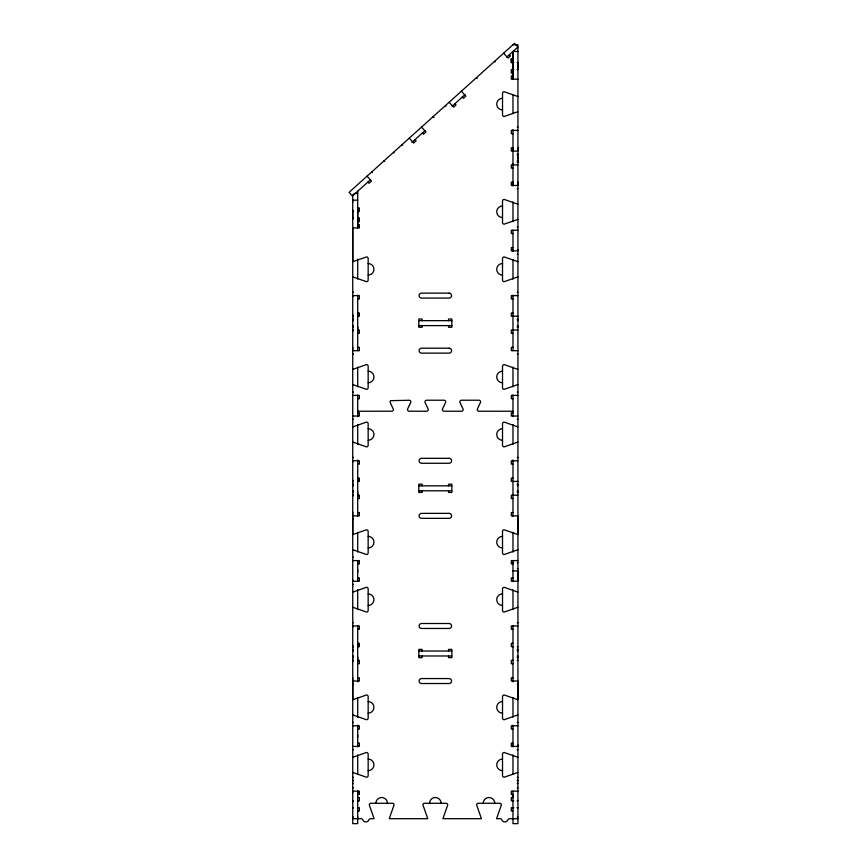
<?xml version="1.0" encoding="UTF-8"?>
<svg xmlns="http://www.w3.org/2000/svg" width="867" height="867" viewBox="0 0 867 867"><rect width="100%" height="100%" fill="white"/><g stroke="black" fill="none" stroke-linecap="round" stroke-linejoin="round"><path stroke-width="1.3" d="M352.739 217.79L353.357 218.213M352.739 677.593L352.739 699.68A1.647 1.647 0 0 0 353.216 699.604L366.503 694.955A1.647 1.647 0 0 1 368.161 696.602L368.161 718.082A1.647 1.647 0 0 1 366.503 719.729L353.216 715.08A1.647 1.647 0 0 0 352.739 715.015M357.692 512.549L359.35 512.549L359.35 515.854L352.739 515.854L352.739 823.65L357.703 823.65L357.703 791.159L357.703 792.882M352.739 512.408L352.739 534.495A1.647 1.647 0 0 0 353.216 534.419L366.503 529.77A1.647 1.647 0 0 1 368.161 531.417L368.161 552.897A1.647 1.647 0 0 1 366.503 554.544L353.216 549.895A1.647 1.647 0 0 0 352.739 549.83M352.739 494.342L352.739 496.498M352.739 480.145L352.739 482.301M352.739 514.564L352.739 347.223M352.739 329.157L352.739 331.313M352.739 314.959L352.739 317.116M352.739 659.527L352.739 661.684M352.739 645.33L352.739 647.486M352.739 579.947L352.739 581.237L359.35 581.237L359.35 577.931L357.692 577.931M357.703 211.212L357.703 211.765L359.35 211.331L359.35 208.026L357.703 208.026L357.703 218.321L359.35 218.213L359.35 221.519L357.703 221.519M357.703 410.893L357.703 416.669M357.703 326.577L357.703 331.313M357.703 312.814L357.703 317.116M357.703 218.668L357.703 227.923L357.692 191.249M357.703 818.697L357.703 816.974M357.692 746.422L357.703 745.132M357.703 734.815L357.703 737.394M357.703 656.948L357.703 661.684M357.703 643.184L357.703 647.486M357.703 579.947L357.692 581.237L357.703 560.591L357.703 561.881M357.703 569.63L357.703 572.209M357.703 491.762L357.703 496.498M357.692 478.14L359.35 478.14L359.35 481.434L357.692 481.434L357.703 477.999M512.971 58.815L511.324 58.815L511.324 62.597M511.324 58.815L511.324 62.662L513.795 62.597M512.971 746.422L512.971 745.132M512.971 250.866L512.971 249.577M512.971 185.484L512.971 182.037M512.971 163.971L512.971 164.947M512.971 147.628L512.971 150.956M512.971 51.446L512.971 79.19L512.971 51.446L517.924 51.446M517.924 249.577L517.924 250.866L511.324 250.866L511.324 247.561L512.971 247.561M517.924 182.037L517.924 185.484L511.324 185.484L511.324 182.178L512.971 182.178M517.924 160.536L517.924 162.248M517.924 157.09L517.924 158.813M517.924 153.643L517.924 155.366M512.971 147.758L511.324 147.758L511.324 151.064L517.924 151.064L517.924 147.628M517.924 800.685L517.1 800.805M517.924 745.132L517.924 746.422L511.324 746.422L511.324 743.117L512.971 743.117M517.924 62.662L517.924 69.555L517.1 69.479M352.739 211.765L352.739 211.212M352.739 316.141L353.357 316.249M352.739 481.326L353.357 481.434M352.739 646.511L353.357 646.63M352.739 801.628L352.739 800.685M357.703 316.141L359.35 316.249L359.35 312.954L357.692 312.954M357.703 646.511L359.35 646.63L359.35 643.325L357.692 643.325M357.703 801.628L357.703 800.685M357.692 411.24L391.938 411.218A1.647 1.647 0 0 0 393.358 409.257L390.237 402.581A1.647 1.647 0 0 1 390.583 400.673L409.484 400.251A1.647 1.647 0 0 1 410.665 402.581L407.674 408.877A1.647 1.647 0 0 0 408.964 411.218L426.618 411.24A1.647 1.647 0 0 0 427.225 411.121L428.07 410.384A1.647 1.647 0 0 0 428.211 409.159L425.112 402.581A1.647 1.647 0 0 1 424.993 402.201L424.982 401.562A1.647 1.647 0 0 1 426.607 400.218L444.164 400.229A1.647 1.647 0 0 1 445.551 402.581L442.56 408.877A1.647 1.647 0 0 0 443.947 411.229L461.504 411.24A1.647 1.647 0 0 0 463.13 409.896L463.119 409.257A1.647 1.647 0 0 0 462.989 408.877L459.922 402.396A1.647 1.647 0 0 1 460.041 401.074L460.886 400.337A1.647 1.647 0 0 1 461.493 400.218L479.148 400.24A1.647 1.647 0 0 1 480.437 402.581L477.435 408.877A1.647 1.647 0 0 0 478.833 411.229L512.971 411.24M370.382 179.837L352.392 196.029L349.076 192.344L514.554 43.35L517.87 47.035L506.751 57.038M411.923 142.426L425.155 130.505M452.13 106.229L465.015 94.622M512.971 44.748L517.924 44.748L517.924 823.65L512.971 823.65L512.971 791.159M517.1 62.597L517.924 62.597M513.795 69.479L511.324 69.555L511.324 72.85M511.324 72.785L512.971 72.85M512.971 75.884L511.324 75.884L511.324 79.19L517.924 79.19M517.306 127.113L517.924 127.113M517.924 130.418L511.324 130.418L511.324 133.724L512.971 133.724M517.306 153.817L517.924 153.817M517.306 154.369L517.924 154.369M517.306 155.475L517.924 155.475M517.306 160.428L517.924 160.428M517.306 161.533L517.924 161.533M517.306 162.075L517.924 162.075M512.971 168.133L511.324 168.133L511.324 164.828L517.924 164.947M517.306 188.789L517.924 188.789M353.985 193.482L357.703 193.482M357.703 200.179L352.739 200.179L352.739 261.628A1.647 1.647 0 0 0 353.216 261.563L366.503 256.914A1.647 1.647 0 0 1 368.161 258.561L368.161 280.041A1.647 1.647 0 0 1 366.503 281.688L353.216 277.039A1.647 1.647 0 0 0 352.739 276.963M352.739 211.331L353.357 211.331M357.692 224.618L359.35 224.618L359.35 227.923L352.739 227.923L352.739 349.379M517.306 226.916L517.924 226.916M517.924 230.221L511.324 230.221L511.324 233.526L512.971 233.526M517.306 254.172L517.924 254.172M352.739 292.298L353.357 292.298M517.306 292.298L517.924 292.298M517.924 295.604L511.324 295.604L511.324 298.909L512.971 298.909M357.692 298.909L359.35 298.909L359.35 295.604L352.739 295.604L352.739 296.893M512.971 312.954L511.324 312.954L511.324 316.249L517.924 316.249M352.739 319.002L353.357 319.002M517.306 319.002L517.924 319.002M352.739 319.555L353.357 319.555M517.306 319.555L517.924 319.555M352.739 320.66L353.357 320.66M418.815 320.66L451.848 320.66M517.306 320.66L517.924 320.66M352.739 325.613L353.357 325.613M418.815 325.613L451.848 325.613M517.306 325.613L517.924 325.613M352.739 326.718L353.357 326.718M517.306 326.718L517.924 326.718M352.739 327.271L353.357 327.271M517.306 327.271L517.924 327.271M353.357 330.024L352.739 330.132M517.924 330.024L511.324 330.024L511.324 333.318L512.971 333.318M357.692 333.318L359.35 333.318L359.35 330.024L357.703 330.132M357.692 347.364L359.35 347.364L359.35 350.669L352.739 350.669M512.971 347.364L511.324 347.364L511.324 350.669L517.924 350.669M352.739 353.974L353.357 353.974M517.306 353.974L517.924 353.974M352.739 392.101L353.357 392.101M517.306 392.101L517.924 392.101M352.739 395.406L359.35 395.406L359.35 398.712L357.692 398.712M517.924 395.406L511.324 395.406L511.324 398.712L512.971 398.712M512.971 412.746L511.324 412.746L511.324 416.052L517.924 416.052M352.739 416.052L359.35 416.052L359.35 412.746L357.692 412.746L357.703 394.994M352.739 419.357L353.357 419.357M517.306 419.357L517.924 419.357M352.739 457.483L353.357 457.483M517.306 457.483L517.924 457.483M517.924 460.789L511.324 460.789L511.324 464.094L512.971 464.094M357.692 464.094L359.35 464.094L359.35 460.789L352.739 460.789L352.739 462.078M512.971 478.14L511.324 478.14L511.324 481.434L517.924 481.434M352.739 484.198L353.357 484.198M517.306 484.198L517.924 484.198M352.739 484.74L353.357 484.74M517.306 484.74L517.924 484.74M352.739 485.845L353.357 485.845M418.815 485.845L451.848 485.845M517.306 485.845L517.924 485.845M352.739 490.798L353.357 490.798M418.815 490.798L451.848 490.798M517.306 490.798L517.924 490.798M352.739 491.903L353.357 491.903M517.306 491.903L517.924 491.903M352.739 492.456L353.357 492.456M517.306 492.456L517.924 492.456M353.357 495.209L352.739 495.317M517.924 495.209L511.324 495.209L511.324 498.503L512.971 498.503M357.692 498.503L359.35 498.503L359.35 495.209L357.703 495.317M512.971 512.549L511.324 512.549L511.324 515.854L517.924 515.854L517.924 534.495A1.647 1.647 0 0 1 517.458 534.419L504.16 529.77A1.647 1.647 0 0 0 502.513 531.417L502.513 552.897A1.647 1.647 0 0 0 504.16 554.544L517.458 549.895A1.647 1.647 0 0 1 517.924 549.83M352.739 519.16L353.357 519.16M517.306 519.16L517.924 519.16M352.739 557.286L353.357 557.286M352.739 560.591L359.35 560.591L359.35 563.897L357.692 563.897M517.924 560.591L511.324 560.591L511.324 563.897L512.971 563.897M512.971 562.716L513.589 562.716M517.306 562.716L517.924 562.716M517.306 568.687L517.924 568.687M512.971 570.919L517.924 570.919L517.924 581.237L511.324 581.237L511.324 577.931L512.971 577.931M352.739 584.542L353.357 584.542M352.739 622.669L353.357 622.669M517.306 622.669L517.924 622.669M517.924 625.974L511.324 625.974L511.324 629.279L512.971 629.279M357.692 629.279L359.35 629.279L359.35 625.974L352.739 625.974L352.739 627.264M512.971 643.325L511.324 643.325L511.324 646.63L513.589 646.63M517.306 646.63L517.924 646.63M352.739 649.383L353.357 649.383M517.306 649.383L517.924 649.383M352.739 649.925L353.357 649.925M517.306 649.925L517.924 649.925M352.739 651.03L353.357 651.03M418.815 651.03L451.848 651.03M517.306 651.03L517.924 651.03M352.739 655.983L353.357 655.983M418.815 655.983L451.848 655.983M517.306 655.983L517.924 655.983M352.739 657.088L353.357 657.088M517.306 657.088L517.924 657.088M352.739 657.641L353.357 657.641M517.306 657.641L517.924 657.641M353.357 660.394L352.739 660.502M513.589 660.394L511.324 660.394L511.324 663.699L512.971 663.699M517.306 660.394L517.924 660.394M357.692 663.699L359.35 663.699L359.35 660.394L357.703 660.502M357.692 677.734L359.35 677.734L359.35 681.039L352.739 681.039M512.971 677.734L511.324 677.734L511.324 681.039L517.924 681.039L517.924 699.68A1.647 1.647 0 0 1 517.458 699.604L504.16 694.955A1.647 1.647 0 0 0 502.513 696.602L502.513 718.082A1.647 1.647 0 0 0 504.16 719.729L517.458 715.08A1.647 1.647 0 0 1 517.924 715.015M352.739 684.345L353.357 684.345M517.306 684.345L517.924 684.345M352.739 722.471L353.357 722.471M517.306 722.471L517.924 722.471M352.739 725.777L359.35 725.777L359.35 729.082L357.692 729.082M517.924 725.777L511.324 725.777L511.324 729.082L512.971 729.082M357.692 743.117L359.35 743.117L359.35 746.422L352.739 746.422M352.739 749.727L353.357 749.727M517.306 749.727L517.924 749.727M352.739 777.396L353.357 777.396M517.306 777.396L517.924 777.396M352.739 780.148L353.357 780.148M517.306 780.148L517.924 780.148M352.739 780.701L353.357 780.701M517.306 780.701L517.924 780.701M352.739 783.454L353.357 783.454M517.306 783.454L517.924 783.454M352.739 787.865L353.357 787.865M517.306 787.865L517.924 787.865M517.924 791.159L511.324 791.159L511.324 794.465L512.971 794.465L512.971 797.499L511.324 797.499L511.324 800.805L513.795 800.805M357.692 794.465L359.35 794.465L359.35 791.159L352.739 791.159L352.739 792.882M357.692 797.499L359.35 797.499L359.35 800.805L357.681 800.805M352.739 800.805L353.357 800.805M357.681 807.686L359.35 807.686L359.35 810.981L357.692 810.981M513.795 807.686L511.324 807.686L511.324 810.981L512.971 810.981M517.1 807.686L517.924 807.686M352.739 807.881L353.357 807.881M512.971 807.881L513.589 807.881M517.306 807.881L517.924 807.881M352.739 817.039L353.357 817.039M517.306 817.039L517.924 817.039M352.739 818.697L361.181 818.697A1.647 1.647 0 0 1 362.742 819.792A3.305 3.305 0 0 0 368.963 819.792A1.647 1.647 0 0 1 370.523 818.697L374.013 818.697A1.647 1.647 0 0 0 373.937 818.22L369.288 804.934A1.647 1.647 0 0 1 370.935 803.276L392.415 803.276A1.647 1.647 0 0 1 394.062 804.934L389.413 818.22A1.647 1.647 0 0 0 389.348 818.697L427.669 818.697A1.647 1.647 0 0 0 427.594 818.22L422.944 804.934A1.647 1.647 0 0 1 424.602 803.276L446.072 803.276A1.647 1.647 0 0 1 447.719 804.934L443.07 818.22A1.647 1.647 0 0 0 443.004 818.697L481.326 818.697A1.647 1.647 0 0 0 481.261 818.22L476.601 804.934A1.647 1.647 0 0 1 478.259 803.276L499.728 803.276A1.647 1.647 0 0 1 501.386 804.934L496.726 818.22A1.647 1.647 0 0 0 496.661 818.697L500.14 818.697A1.647 1.647 0 0 1 501.7 819.792A3.305 3.305 0 0 0 507.932 819.792A1.647 1.647 0 0 1 509.493 818.697L517.924 818.697M509.373 54.675L510.479 55.911L508.029 58.111L503.608 53.201M494.537 61.373L495.09 61.98M476.417 77.683L477.143 78.496M461.407 91.198L465.828 96.107L463.379 98.318L462.274 97.093M454.904 103.726L456.009 104.95L453.56 107.161L449.139 102.252M445.432 105.579L445.985 106.197M433.164 116.633L433.988 117.554M421.535 127.102L425.957 132.012L423.497 134.222L422.392 132.998M415.033 139.63L416.138 140.855L413.678 143.066L409.257 138.156M402.136 144.572L402.754 145.266M393.542 152.31L394.052 152.885M384.059 160.85L384.612 161.457M371.78 171.904L372.333 172.511M367.066 176.153L371.488 181.062L369.028 183.273L367.922 182.037M357.692 725.777L357.703 727.066M512.971 94.666L512.971 113.588M512.971 129.595L512.971 185.896M512.971 201.935L512.971 221.659M512.971 230.221L512.971 251.072M512.971 259.428L512.971 279.152M512.971 295.192L512.971 350.669M512.971 367.12L512.971 386.845M512.971 394.994L512.971 416.669M512.971 424.613L512.971 444.337M512.971 459.965L512.971 516.266M512.971 532.305L512.971 552.03M512.971 560.591L512.971 581.237M512.971 589.798L512.971 609.523M512.971 625.562L512.971 681.863M512.971 697.491L512.971 717.215M512.971 725.159L512.971 746.834M512.971 754.919L512.971 773.938M448.553 320.66L448.553 319.002L451.848 319.002L451.848 327.271L448.553 327.271L448.553 325.613M448.553 485.845L448.553 484.198L451.848 484.198L451.848 492.456L448.553 492.456L448.553 490.798M448.553 651.03L448.553 649.383L451.848 649.383L451.848 657.641L448.553 657.641L448.553 655.983M422.121 320.66L422.121 319.002L418.815 319.002L418.815 327.271L422.121 327.271L422.121 325.613M422.121 485.845L422.121 484.198L418.815 484.198L418.815 492.456L422.121 492.456L422.121 490.798M422.121 651.03L422.121 649.383L418.815 649.383L418.815 657.641L422.121 657.641L422.121 655.983M359.35 218.213L359.35 221.519M357.703 259.103L357.703 279.022M357.703 295.192L357.703 350.669M357.703 367.12L357.703 386.845M357.703 424.613L357.703 444.337M357.703 459.965L357.703 516.266M357.703 532.305L357.703 552.03M357.703 589.798L357.703 609.523M357.703 625.562L357.703 681.863M357.703 697.491L357.703 717.215M357.703 725.159L357.703 746.834M357.703 754.919L357.703 773.938M352.739 194.674L352.739 201.827M352.739 210.107L352.739 219.427M517.924 592.009A1.647 1.647 0 0 1 517.458 591.933L504.16 587.284A1.647 1.647 0 0 0 502.513 588.931L502.513 610.411A1.647 1.647 0 0 0 504.16 612.059L517.458 607.409A1.647 1.647 0 0 1 517.924 607.344M352.739 607.344A1.647 1.647 0 0 1 353.216 607.409L366.503 612.059A1.647 1.647 0 0 0 368.161 610.411L368.161 588.931A1.647 1.647 0 0 0 366.503 587.284L353.216 591.933A1.647 1.647 0 0 1 352.739 592.009M368.161 593.895A5.776 5.776 0 0 1 373.937 599.671A5.776 5.776 0 0 1 368.161 605.459M368.161 536.38A5.776 5.776 0 0 1 373.937 542.157A5.776 5.776 0 0 1 368.161 547.944M352.739 442.148A1.647 1.647 0 0 1 353.216 442.224L366.503 446.873A1.647 1.647 0 0 0 368.161 445.226L368.161 423.746A1.647 1.647 0 0 0 366.503 422.099L353.216 426.748A1.647 1.647 0 0 1 352.739 426.824M368.161 428.71A5.776 5.776 0 0 1 373.937 434.486A5.776 5.776 0 0 1 368.161 440.263M517.924 426.824A1.647 1.647 0 0 1 517.458 426.748L504.16 422.099A1.647 1.647 0 0 0 502.513 423.746L502.513 445.226A1.647 1.647 0 0 0 504.16 446.873L517.458 442.224A1.647 1.647 0 0 1 517.924 442.148M517.924 757.194A1.647 1.647 0 0 1 517.458 757.119L504.16 752.469A1.647 1.647 0 0 0 502.513 754.117L502.513 775.597A1.647 1.647 0 0 0 504.16 777.244L517.458 772.595A1.647 1.647 0 0 1 517.924 772.53M352.739 772.53A1.647 1.647 0 0 1 353.216 772.595L366.503 777.244A1.647 1.647 0 0 0 368.161 775.597L368.161 754.117A1.647 1.647 0 0 0 366.503 752.469L353.216 757.119A1.647 1.647 0 0 1 352.739 757.194M368.161 759.08A5.776 5.776 0 0 1 373.937 764.857A5.776 5.776 0 0 1 368.161 770.644M368.161 701.566A5.776 5.776 0 0 1 373.937 707.342A5.776 5.776 0 0 1 368.161 713.129M517.924 96.443A1.658 1.658 0 0 1 517.458 96.378L504.16 91.729A1.647 1.647 0 0 0 502.513 93.376L502.513 114.856A1.647 1.647 0 0 0 504.16 116.503L517.458 111.854A1.647 1.647 0 0 1 517.924 111.778M368.161 263.514A5.776 5.776 0 0 1 373.937 269.301A5.776 5.776 0 0 1 368.161 275.077M517.924 276.963A1.647 1.647 0 0 0 517.458 277.039L504.16 281.688A1.647 1.647 0 0 1 502.513 280.041L502.513 258.561A1.647 1.647 0 0 1 504.16 256.914L517.458 261.563A1.658 1.658 0 0 0 517.924 261.628M517.924 219.449A1.647 1.647 0 0 0 517.458 219.524L504.16 224.174A1.647 1.647 0 0 1 502.513 222.526L502.513 201.046A1.647 1.647 0 0 1 504.16 199.399L517.458 204.048A1.647 1.647 0 0 0 517.924 204.113M352.739 369.309A1.647 1.647 0 0 0 353.216 369.234L366.503 364.584A1.647 1.647 0 0 1 368.161 366.232L368.161 387.712A1.647 1.647 0 0 1 366.503 389.359L353.216 384.71A1.647 1.647 0 0 0 352.739 384.645M517.924 369.309A1.647 1.647 0 0 1 517.458 369.234L504.16 364.584A1.647 1.647 0 0 0 502.513 366.232L502.513 387.712A1.647 1.647 0 0 0 504.16 389.359L517.458 384.71A1.647 1.647 0 0 1 517.924 384.645M368.161 371.195A5.776 5.776 0 0 1 373.937 376.972A5.776 5.776 0 0 1 368.161 382.759M375.899 803.276A5.776 5.776 0 0 1 381.675 797.499A5.776 5.776 0 0 1 387.462 803.276M429.555 803.276A5.776 5.776 0 0 1 435.332 797.499A5.776 5.776 0 0 1 441.119 803.276M483.212 803.276A5.776 5.776 0 0 1 488.988 797.499A5.776 5.776 0 0 1 494.775 803.276M502.513 605.459A5.776 5.776 0 0 1 496.726 599.671A5.776 5.776 0 0 1 502.513 593.895M502.513 547.944A5.776 5.776 0 0 1 496.726 542.157A5.776 5.776 0 0 1 502.513 536.38M502.513 440.263A5.776 5.776 0 0 1 496.726 434.486A5.776 5.776 0 0 1 502.513 428.71M502.513 770.644A5.776 5.776 0 0 1 496.726 764.857A5.776 5.776 0 0 1 502.513 759.08M502.513 713.129A5.776 5.776 0 0 1 496.726 707.342A5.776 5.776 0 0 1 502.513 701.566M502.513 382.759A5.776 5.776 0 0 1 496.726 376.972A5.776 5.776 0 0 1 502.513 371.195M502.513 275.077A5.776 5.776 0 0 1 496.726 269.301A5.776 5.776 0 0 1 502.513 263.514M502.513 217.563A5.776 5.776 0 0 1 496.726 211.786A5.776 5.776 0 0 1 502.513 205.999M502.513 109.892A5.776 5.776 0 0 1 496.726 104.116A5.776 5.776 0 0 1 502.513 98.329M512.971 59.292L511.324 59.292L512.971 59.368M449.095 293.122L421.568 293.122A2.482 2.482 0 0 0 419.086 295.604A2.482 2.482 0 0 0 421.568 298.085L449.095 298.085A2.482 2.482 0 0 0 451.577 295.604A2.482 2.482 0 0 0 449.095 293.122M449.095 348.187L421.568 348.187A2.482 2.482 0 0 0 419.086 350.669A2.482 2.482 0 0 0 421.568 353.14L449.095 353.14A2.482 2.482 0 0 0 451.577 350.669A2.482 2.482 0 0 0 449.095 348.187M449.095 458.318L421.568 458.318A2.482 2.482 0 0 0 419.086 460.789A2.482 2.482 0 0 0 421.568 463.271L449.095 463.271A2.482 2.482 0 0 0 451.577 460.789A2.482 2.482 0 0 0 449.095 458.318M449.095 513.372L421.568 513.372A2.482 2.482 0 0 0 419.086 515.854A2.482 2.482 0 0 0 421.568 518.336L449.095 518.336A2.482 2.482 0 0 0 451.577 515.854A2.482 2.482 0 0 0 449.095 513.372M449.095 623.503L421.568 623.503A2.482 2.482 0 0 0 419.086 625.974A2.482 2.482 0 0 0 421.568 628.456L449.095 628.456A2.482 2.482 0 0 0 451.577 625.974A2.482 2.482 0 0 0 449.095 623.503M449.095 678.558L421.568 678.558A2.482 2.482 0 0 0 419.086 681.039A2.482 2.482 0 0 0 421.568 683.521L449.095 683.521A2.482 2.482 0 0 0 451.577 681.039A2.482 2.482 0 0 0 449.095 678.558"/></g></svg>
